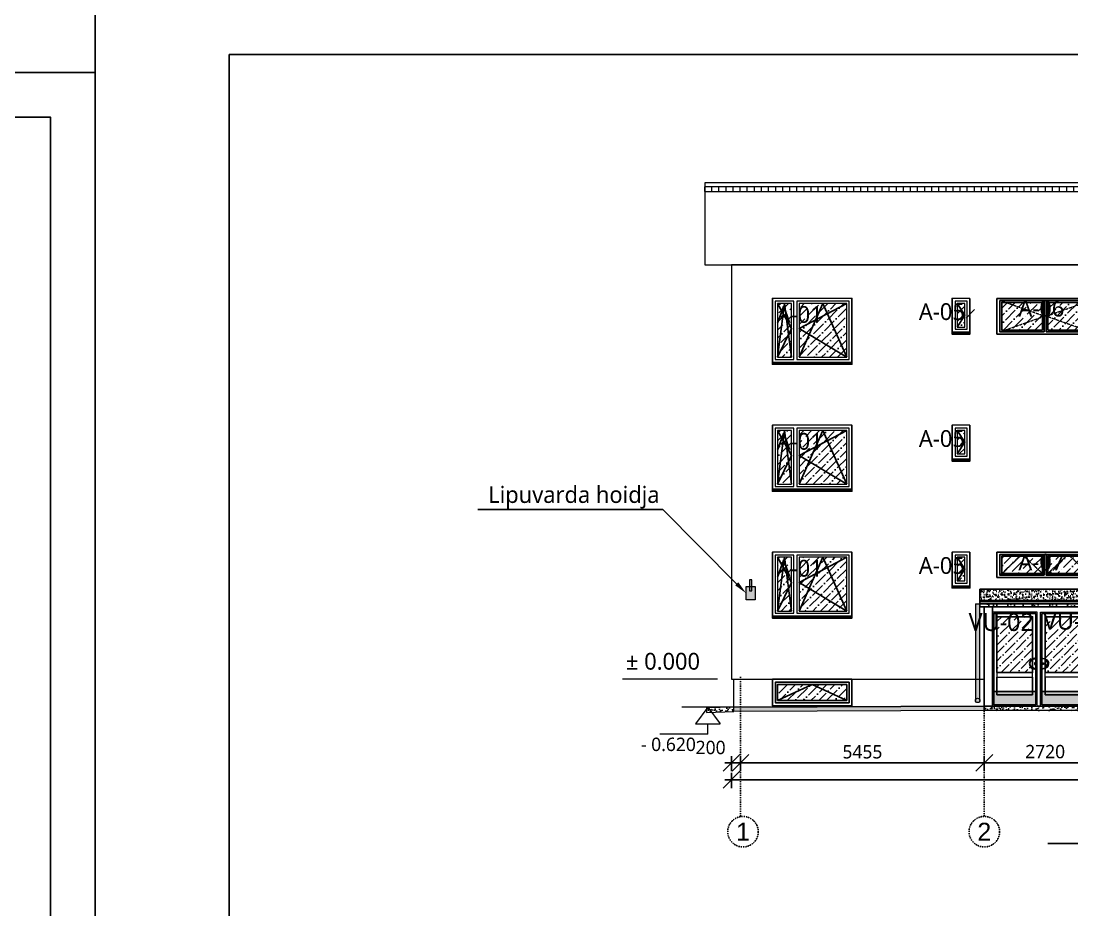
# Model space of a CAD drawing. Header units: millimetres. Extents: x 720925 to 840725318, y 793496 to 1061196.
# Drawn here: x 782267 to 805775, y 906903 to 926796 of the extents above; entities that cross this region are included whole.
import ezdxf
from ezdxf import colors
from ezdxf.entities.mleader import LeaderData, LeaderLine
from ezdxf.math import Vec2, Vec3

# ---------------------------------------------------------------- set-up
doc = ezdxf.new("R2010")
doc.units = ezdxf.units.MM
doc.header["$PDMODE"] = 2
doc.header["$PDSIZE"] = 5
doc.linetypes.add('DASHDOTX2', pattern=[50.8, 25.4, -12.7, 0, -12.7])
doc.linetypes.add('DASHED2', pattern=[0.375, 0.25, -0.125])
for name, color, linetype, lineweight in [('!ESP_Fassaad', 7, 'Continuous', 9), ('!ESP_Konstruktsioon lõikes', 7, 'Continuous', 30), ('!ESP_Mõõt', 252, 'Continuous', 5), ('!ESP_Viited', 7, 'Continuous', 0), ('Aken', 7, 'Continuous', 9), ('AVATÄITED VAADETEL', 7, 'Continuous', 9), ('Lõige', 7, 'Continuous', 9), ('OL.OL. KOSTRUKTSIOONID', 7, 'Continuous', 0), ('TEKST', 7, 'Continuous', 9), ('VIHMAVEE SÜSTEEM', 7, 'Continuous', 9)]:
    doc.layers.add(name, color=color, linetype=linetype, lineweight=lineweight)
doc.layers.add('!ESP_no_print', color=252, linetype='Continuous', plot=False)
for name, color, linetype in [('!ESP_Tava', 7, 'Continuous'), ('!ESP_Tekst', 7, 'Continuous'), ('!ESP_Teljed', 30, 'DASHDOTX2'), ('Sein', 7, 'Continuous')]:
    doc.layers.add(name, color=color, linetype=linetype)
doc.layers.add('!ESP_Värvitoon_Helehall', color=7, linetype='Continuous', true_color=0xc8c8c7)
doc.layers.add('!ESP_Värvitoon_Pacific75', color=7, linetype='Continuous', true_color=0x9daab3)
doc.styles.add('2mm', font='malgunsl.ttf', dxfattribs={"height": 2})
doc.styles.add('Annotative', font='malgunsl.ttf', dxfattribs={"height": 2})
doc.styles.add('Arial', font='arial.ttf')
doc.dimstyles.new('Annotative', dxfattribs={"dimtxt": 2, "dimasz": 2.5, "dimexe": 1.25, "dimexo": 0.625, "dimtad": 1, "dimdec": 0, "dimrnd": 5, "dimtxsty": 'Annotative', "dimblk": 'OBLIQUE', "dimcen": 0, "dimdle": 1, "dimadec": 0, "dimazin": 0, "dimtfac": 1, "dimtdec": 0, "dimtmove": 0, "dimatfit": 3, "dimfxl": 1, "dimfxlon": 1, "dimarcsym": 1})
pattern_1 = [(45, (-62517.02, 229899.16), (66.2913, 243.068), [312.5, -62.5, 0, -62.5])]
pattern_2 = [(45, (-802, -1246.17), (66.2913, 243.068), [312.5, -62.5, 0, -62.5])]
pattern_3 = [(37.5, (-50, -2275.34), (-8, 244.707), [0, -193.04, 0, -215.9, 0, -206.375]), (7.5, (-50, -2275.34), (224.762, 358.413), [0, -104.14, 0, -173.99, 0, -66.675]), (327.5, (-206.2, -2275.34), (395.496, 0.719), [0, -63.5, 0, -228.6, 0, -298.45]), (317.5, (-206.2, -2275.34), (381.778, 111.465), [0, -31.75, 0, -149.86, 0, -171.45])]

# ---------------------------------------------------------------- blocks, each defined once
blk = doc.blocks.new('väikeaken')
at = {"linetype": 'ByBlock'}
blk.add_wipeout([(-54592, 228105), (-56372, 228105), (-56372, 226630), (-54592, 226630)], dxfattribs=at)
blk.add_lwpolyline([(-54592, 226630), (-56372, 226630), (-56372, 228105), (-54592, 228105)], close=True)
blk.add_wipeout([(-54592, 228105), (-56372, 228105), (-56372, 226630), (-54592, 226630)])
blk.add_wipeout([(-56372, 228105), (-54592, 228105), (-54592, 226630), (-56372, 226630)], dxfattribs=at)
blk.add_lwpolyline([(-56372, 226630), (-54592, 226630), (-54592, 228105), (-56372, 228105)], close=True)
blk.add_wipeout([(-54592, 228105), (-56372, 228105), (-56372, 226630), (-54592, 226630)])
h = blk.add_hatch()
h.set_pattern_fill('ANSI36', color=256, scale=1000)
h.set_pattern_definition([(45, (-56312.02, 226834.15), (66.291, 243.068), [312.5, -62.5, 0, -62.5])])
h.paths.add_polyline_path([(-56257, 227990), (-55942, 227990), (-55942, 226789), (-56257, 226788)])
h.paths.add_polyline_path([(-55777, 227990), (-54707, 227990), (-54707, 226788), (-55777, 226788)])
for points in [[(-56257, 226788), (-55942, 227427), (-56257, 227990)], [(-55942, 226788), (-56100, 227990), (-56257, 226788)]]:
    blk.add_lwpolyline(points)
at = {"ltscale": 15}
for points in [[(-54707, 226788), (-55242, 227990), (-55777, 226788)], [(-54707, 226788), (-55777, 227427), (-54707, 227990)]]:
    blk.add_lwpolyline(points, dxfattribs=at)
at = {"layer": 'AVATÄITED VAADETEL'}
for points in [[(-56372, 226644), (-54592, 226644), (-54592, 228105), (-56372, 228105)], [(-56372, 226673), (-54592, 226673), (-54592, 228105), (-56372, 228105)], [(-56307, 226738), (-55892, 226738), (-55892, 228040), (-56307, 228040)], [(-55827, 226738), (-54657, 226738), (-54657, 228040), (-55827, 228040)], [(-56257, 226788), (-55942, 226788), (-55942, 227990), (-56257, 227990)], [(-55777, 226788), (-54707, 226788), (-54707, 227990), (-55777, 227990)], [(-56372, 226644), (-54592, 226644), (-54592, 226673), (-56372, 226673)], [(-56372, 226630), (-54592, 226630), (-54592, 226644), (-56372, 226644)]]:
    blk.add_lwpolyline(points, close=True, dxfattribs=at)
blk = doc.blocks.new('väike1')
blk.add_wipeout([(-1082065, 608631), (-1081666, 608631), (-1081666, 607831), (-1082065, 607831)])
blk.add_lwpolyline([(-1081666, 608631), (-1081666, 607831), (-1082065, 607831), (-1082065, 608631)], close=True)
blk.add_wipeout([(-1081666, 608631), (-1082065, 608631), (-1082065, 607831), (-1081666, 607831)])
h = blk.add_hatch()
h.set_pattern_fill('ANSI36', color=256, scale=1000)
h.paths.add_polyline_path([(-1081950, 608516), (-1081565, 608516), (-1081565, 608189), (-1081950, 608189)])
h.paths.add_polyline_path([(-1081365, 608516), (-1080980, 608516), (-1080980, 608189), (-1081365, 608189)])
h = blk.add_hatch()
h.set_pattern_fill('ANSI36', color=256, scale=1000)
h.set_pattern_definition([(45, (-1082285.28, 607360.3), (66.291, 243.068), [312.5, -62.5, 0, -62.5])])
h.paths.add_polyline_path([(-1081781, 608516), (-1081950, 608516), (-1081950, 607989), (-1081781, 607989)])
blk.add_lwpolyline([(-1081950, 607989), (-1081781, 608253), (-1081950, 608516)])
at = {"layer": 'AVATÄITED VAADETEL'}
for points in [[(-1082065, 607831), (-1081666, 607831), (-1081666, 608631), (-1082065, 608631)], [(-1082065, 607874), (-1081666, 607874), (-1081666, 608631), (-1082065, 608631)], [(-1082000, 607939), (-1081731, 607939), (-1081731, 608566), (-1082000, 608566)], [(-1081950, 607989), (-1081781, 607989), (-1081781, 608516), (-1081950, 608516)], [(-1082065, 607846), (-1081666, 607846), (-1081666, 607874), (-1082065, 607874)], [(-1082065, 607831), (-1081666, 607831), (-1081666, 607846), (-1082065, 607846)]]:
    blk.add_lwpolyline(points, close=True, dxfattribs=at)
blk = doc.blocks.new('korisdoriaken')
blk.add_wipeout([(-61715, 231145), (-59555, 231145), (-59555, 230345), (-61715, 230345)])
h = blk.add_hatch()
h.set_pattern_fill('ANSI36', color=256, scale=1000)
h.set_pattern_definition(pattern_1)
h.paths.add_polyline_path([(-60695, 231055), (-61605, 231055), (-61605, 230435), (-60695, 230435)])
h = blk.add_hatch()
h.set_pattern_fill('ANSI36', color=256, scale=1000)
h.set_pattern_definition(pattern_1)
h.paths.add_polyline_path([(-60575, 231055), (-59665, 231055), (-59665, 230435), (-60575, 230435)])
at = {"lineweight": 0}
blk.add_line((-60655, 231095), (-60615, 231095), dxfattribs=at)
at = {"linetype": 'ByBlock'}
blk.add_lwpolyline([(-61715, 230655), (-61715, 231145)], dxfattribs=at)
for points in [[(-61715, 231145), (-59555, 231145), (-59555, 230345), (-61715, 230345)], [(-60655, 230395), (-60655, 231095), (-61645, 231095), (-61645, 230395)], [(-60615, 230395), (-60615, 231095), (-59625, 231095), (-59625, 230395)], [(-60695, 230435), (-60695, 231055), (-61605, 231055), (-61605, 230435)], [(-60575, 230435), (-60575, 231055), (-59665, 231055), (-59665, 230435)]]:
    blk.add_lwpolyline(points, close=True)
at = {"layer": 'Aken', "linetype": 'DASHED2', "lineweight": 0}
for points in [[(-61645, 230395), (-60655, 230745), (-61645, 231095)], [(-59625, 230395), (-60615, 230745), (-59625, 231095)]]:
    blk.add_lwpolyline(points, dxfattribs=at)
blk = doc.blocks.new('A$C5b830d74')
blk.add_wipeout([(0, 0), (2160, 0), (2160, -565), (0, -565)])
h = blk.add_hatch()
h.set_pattern_fill('ANSI36', color=256, scale=1000)
h.set_pattern_definition(pattern_2)
h.paths.add_polyline_path([(1020, -90), (110, -90), (110, -475), (1020, -475)])
h = blk.add_hatch()
h.set_pattern_fill('ANSI36', color=256, scale=1000)
h.set_pattern_definition(pattern_2)
h.paths.add_polyline_path([(1140, -90), (2050, -90), (2050, -475), (1140, -475)])
at = {"linetype": 'ByBlock'}
blk.add_lwpolyline([(0, -555), (0, 0)], dxfattribs=at)
for points in [[(0, 0), (2160, 0), (2160, -565), (0, -565)], [(1060, -515), (1060, -50), (70, -50), (70, -515)], [(1020, -475), (1020, -90), (110, -90), (110, -475)], [(1100, -515), (1100, -50), (2090, -50), (2090, -515)], [(1140, -475), (1140, -90), (2050, -90), (2050, -475)]]:
    blk.add_lwpolyline(points, close=True)
at = {"layer": 'Aken', "linetype": 'DASHED2', "lineweight": 0}
for points in [[(70, -515), (565, -50), (1060, -515)], [(2090, -515), (1595, -50), (1100, -515)]]:
    blk.add_lwpolyline(points, dxfattribs=at)
blk = doc.blocks.new('A$Cccaf8551')
at = {"layer": '!ESP_Teljed'}
for points in [[(0, -3120), (0, 0)], [(5455, -3120), (5455, 0)]]:
    blk.add_lwpolyline(points, dxfattribs=at)
for centre in [(57, -3462), (5455, -3462)]:
    blk.add_circle(centre, 342, dxfattribs=at)
at = {"layer": '!ESP_Teljed', "char_height": 400, "width": 684.66, "attachment_point": 5, "style": 'Arial'}
for s, insert in [('{\\fArial|b0|i0|c186|p34;1}', (57, -3462)), ('2', (5455, -3462))]:
    blk.add_mtext(s, dxfattribs=dict(at, insert=insert))
blk = doc.blocks.new('A$C1ee4b8b8')
at = {"layer": '!ESP_Tava'}
h = blk.add_hatch(dxfattribs=at)
h.set_pattern_fill('AR-SAND', color=256, scale=5)
h.set_pattern_definition(pattern_3)
h.paths.add_polyline_path([(-2820, 138), (-2820, 118), (100, 118), (100, 138)])
h = blk.add_hatch(dxfattribs=at)
h.set_pattern_fill('AR-SAND', color=256, scale=5)
h.set_pattern_definition(pattern_3)
h.paths.add_polyline_path([(-2820, 0), (-2820, 68), (-2820, 68), (-2820, 0)])
h.paths.add_polyline_path([(0, 0), (100, 0), (100, 68), (-2820, 68), (-2820, 0)])
at = {"layer": '!ESP_Värvitoon_Helehall', "lineweight": 0}
h = blk.add_hatch(color=256, dxfattribs=at)
h.dxf.hatch_style = 1
h.paths.add_polyline_path([(-2820, 68), (-2920, 68), (-2920, -2096, -1), (-2820, -2096)])
h.paths.add_polyline_path([(-2820, -2096, 1), (-2920, -2096, 1)])
h = blk.add_hatch(color=256, dxfattribs=at)
h.dxf.hatch_style = 1
h.paths.add_polyline_path([(100, 118), (-2820, 118), (-2820, 68), (100, 68)])
at = {"layer": '!ESP_Värvitoon_Helehall'}
h = blk.add_hatch(color=256, dxfattribs=at)
h.dxf.hatch_style = 1
h.paths.add_polyline_path([(-2510, -153), (-2510, -1893), (-2440, -1893), (-2440, -223), (-1640, -223), (-1640, -1158, -0.103244), (-1590, -1148, -1), (-1590, -1168, 0.12472), (-1640, -1180), (-1640, -1365, 0.12472), (-1590, -1378, -1), (-1590, -1398, -0.103244), (-1640, -1387), (-1640, -1893), (-1570, -1893), (-1570, -153)], flags=0)
h.paths.add_polyline_path([(-1600, -1253), (-1580, -1253), (-1580, -1293), (-1600, -1293)], flags=0)
h.paths.add_polyline_path([(-2540, -124), (-2540, -2224), (-1540, -2224), (-1540, -124)])
h.paths.add_polyline_path([(-1570, -153), (-1570, -2193), (-2510, -2193), (-2510, -153)], flags=16)
h.paths.add_polyline_path([(-2440, -223), (-1640, -223), (-1640, -1158, -0.103244), (-1590, -1148, -1), (-1590, -1168, 0.12472), (-1640, -1180), (-1640, -1365, 0.12472), (-1590, -1378, -1), (-1590, -1398, -0.103244), (-1640, -1387), (-1640, -1473), (-1640, -1573), (-1640, -1972), (-2440, -1972), (-2440, -1573), (-2440, -1473)], flags=0)
h.paths.add_polyline_path([(-2440, -223), (-1640, -223), (-1640, -1972), (-2440, -1972)], flags=0)
h = blk.add_hatch(color=256, dxfattribs=at)
h.dxf.hatch_style = 1
h.paths.add_polyline_path([(-2440, -1573), (-1640, -1573), (-1640, -1893), (-2440, -1893)], flags=17)
h.paths.add_polyline_path([(-2440, -1473), (-1640, -1473), (-1640, -1573), (-2440, -1573)], flags=17)
edge = h.paths.add_edge_path()
edge.add_line((-2510, -153), (-1570, -153))
edge.add_line((-1570, -153), (-1570, -1893))
edge.add_line((-1570, -1893), (-1640, -1893))
edge.add_line((-1640, -1893), (-1640, -1573))
edge.add_line((-1640, -1573), (-1640, -1387))
edge.add_arc((-1590, -1273), 125, 246.4218, 270)
edge.add_arc((-1590, -1388), 10, 270, 450)
edge.add_arc((-1590, -1273), 105, 241.5631, 270, ccw=False)
edge.add_line((-1640, -1365), (-1640, -1180))
edge.add_arc((-1590, -1273), 105, 90, 118.4369, ccw=False)
edge.add_arc((-1590, -1158), 10, 270, 450)
edge.add_arc((-1590, -1273), 125, 90, 113.5782)
edge.add_line((-1640, -1158), (-1640, -223))
edge.add_line((-1640, -223), (-2440, -223))
edge.add_line((-2440, -223), (-2440, -1893))
edge.add_line((-2440, -1893), (-2510, -1893))
edge.add_line((-2510, -1893), (-2510, -153))
h.paths.add_polyline_path([(-1600, -1293), (-1580, -1293), (-1580, -1253), (-1600, -1253)], flags=16)
h = blk.add_hatch(color=256, dxfattribs=at)
h.dxf.hatch_style = 1
h.paths.add_polyline_path([(-1430, -153), (-1430, -1893), (-1360, -1893), (-1360, -1387, -0.103244), (-1410, -1398, -1), (-1410, -1378, 0.12472), (-1360, -1365), (-1360, -1180, 0.12472), (-1410, -1168, -1), (-1410, -1148, -0.103244), (-1360, -1158), (-1360, -223), (-280, -223), (-280, -1893), (-210, -1893), (-210, -153)], flags=0)
h.paths.add_polyline_path([(-1400, -1253), (-1400, -1293), (-1420, -1293), (-1420, -1253)], flags=0)
h.paths.add_polyline_path([(-1460, -123), (-1460, -2223), (-180, -2223), (-180, -123)])
h.paths.add_polyline_path([(-210, -153), (-210, -2193), (-1430, -2193), (-1430, -153)], flags=16)
h.paths.add_polyline_path([(-280, -223), (-280, -1473), (-280, -1573), (-280, -1972), (-1360, -1972), (-1360, -1573), (-1360, -1473), (-1360, -1387, -0.103244), (-1410, -1398, -1), (-1410, -1378, 0.12472), (-1360, -1365), (-1360, -1180, 0.12472), (-1410, -1168, -1), (-1410, -1148, -0.103244), (-1360, -1158), (-1360, -223)], flags=0)
h.paths.add_polyline_path([(-280, -223), (-280, -1972), (-1360, -1972), (-1360, -223)], flags=0)
h = blk.add_hatch(color=256, dxfattribs=at)
h.dxf.hatch_style = 1
h.paths.add_polyline_path([(-280, -1573), (-1360, -1573), (-1360, -1893), (-280, -1893)], flags=17)
h.paths.add_polyline_path([(-280, -1473), (-1360, -1473), (-1360, -1573), (-280, -1573)], flags=17)
edge = h.paths.add_edge_path()
edge.add_line((-210, -153), (-1430, -153))
edge.add_line((-1430, -153), (-1430, -1893))
edge.add_line((-1430, -1893), (-1360, -1893))
edge.add_line((-1360, -1893), (-1360, -1573))
edge.add_line((-1360, -1573), (-1360, -1387))
edge.add_arc((-1410, -1273), 125, 270, 293.5782, ccw=False)
edge.add_arc((-1410, -1388), 10, 90, 270, ccw=False)
edge.add_arc((-1410, -1273), 105, 270, 298.4369)
edge.add_line((-1360, -1365), (-1360, -1180))
edge.add_arc((-1410, -1273), 105, 61.5631, 90)
edge.add_arc((-1410, -1158), 10, 90, 270, ccw=False)
edge.add_arc((-1410, -1273), 125, 66.4218, 90, ccw=False)
edge.add_line((-1360, -1158), (-1360, -223))
edge.add_line((-1360, -223), (-280, -223))
edge.add_line((-280, -223), (-280, -1893))
edge.add_line((-280, -1893), (-210, -1893))
edge.add_line((-210, -1893), (-210, -153))
h.paths.add_polyline_path([(-1400, -1293), (-1420, -1293), (-1420, -1253), (-1400, -1253)], flags=16)
at = {"layer": '!ESP_Värvitoon_Pacific75', "true_color": 0x000000}
h = blk.add_hatch(dxfattribs=at)
h.set_pattern_fill('AR-SAND', color=18, scale=2)
h.set_pattern_definition([(37.5, (-50, -2275.335), (-3.2, 97.8826), [0, -77.216, 0, -86.36, 0, -82.55]), (7.5, (-50, -2275.34), (89.9047, 143.365), [0, -41.656, 0, -69.596, 0, -26.67]), (327.5, (-112.48, -2275.335), (158.1985, 0.2874), [0, -25.4, 0, -91.44, 0, -119.38]), (317.5, (-112.48, -2275.34), (152.7113, 44.586), [0, -12.7, 0, -59.944, 0, -68.58])])
h.paths.add_polyline_path([(-2820, 138), (100, 138), (100, 391), (-2820, 391)])
at = {"layer": 'Lõige', "ltscale": 0.5}
h = blk.add_hatch(dxfattribs=at)
h.set_pattern_fill('AR-CONC', color=256)
h.set_pattern_definition([(50, (-50, -2275.34), (182.185, -15.939), [19.05, -209.55]), (355, (-50, -2275.34), (-35.243, 191.057), [15.24, -167.64]), (100.4514, (-34.82, -2276.66), (146.941, 175.118), [16.19, -178.09]), (46.184, (-50, -2224.54), (271.079, -42.042), [28.575, -314.325]), (96.636, (-27.4, -2228.04), (237.404, 247.426), [24.285, -267.136]), (351.184, (-50, -2224.54), (237.404, 247.426), [22.86, -251.46]), (21, (-24.6, -2237.24), (151.614, -102.265), [19.05, -209.55]), (326, (-24.6, -2237.24), (61.802, 184.188), [15.24, -167.64]), (71.4514, (-11.97, -2245.76), (213.416, 81.923), [16.19, -178.09]), (37.5, (-50, -2275.335), (3.0886, 84.555), [0, -165.608, 0, -170.18, 0, -168.275]), (7.5, (-50, -2275.335), (66.8197, 100.1806), [0, -97.028, 0, -161.798, 0, -64.135]), (327.5, (-106.64, -2275.335), (135.5906, -5.7287), [0, -63.5, 0, -198.12, 0, -262.89]), (317.5, (-132.04, -2275.34), (148.129, 25.4265), [0, -82.55, 0, -131.572, 0, -186.69])])
h.paths.add_polyline_path([(0, -2324), (0, -2224), (-360, -2224), (-360, -2224), (-1460, -2224), (-2720, -2224), (-2720, -2324)])
at = {"layer": '!ESP_Fassaad'}
blk.add_line((-2540, -124), (-2540, -2224), dxfattribs=at)
for points in [[(100, 0), (100, 391), (-2820, 391), (-2820, 0), (-2526, 0)], [(-2670, 391), (-50, 391)], [(-2820, 0), (-2526, 0)], [(-2426, 0), (100, 0)], [(-2426, 0), (-50, 0)]]:
    blk.add_lwpolyline(points, dxfattribs=at)
for points in [[(-1460, -122), (-180, -122), (-180, -2224), (-1460, -2224)], [(-2720, -2324), (-2720, -2224), (0, -2224), (0, -2324)]]:
    blk.add_lwpolyline(points, close=True, dxfattribs=at)
for p, q in [((-2820, 138), (100, 138)), ((-2540, 0), (-2540, -2224))]:
    blk.add_line(p, q)
for points in [[(-2820, 118), (100, 118)], [(-2820, 68), (100, 68)], [(-2720, 0), (0, 0), (0, -2224), (-2720, -2224), (-2720, 0)]]:
    blk.add_lwpolyline(points)
blk.add_lwpolyline([(-2820, 68), (100, 68), (100, 118), (-2820, 118)], close=True)
at = {"layer": 'VIHMAVEE SÜSTEEM'}
for p, q in [((-2920, 68), (-2820, 68)), ((-2920, 68), (-2920, -2096)), ((-2820, -2096), (-2820, 68))]:
    blk.add_line(p, q, dxfattribs=at)
blk.add_circle((-2870, -2096), 50, dxfattribs=at)
blk.add_wipeout([(-1460, -123), (-180, -123), (-180, -2223), (-1460, -2223)])
at = {"layer": '!ESP_Fassaad'}
h = blk.add_hatch(dxfattribs=at)
h.set_pattern_fill('ANSI36', color=256, scale=1000)
h.set_pattern_definition([(45, (493674.97, -514067.63), (66.29126, 243.067956), [312.5, -62.5, 0, -62.5])])
h.paths.add_polyline_path([(-280, -1473), (-1360, -1473), (-1360, -223), (-280, -223)])
at = {"true_color": 0xc7c8ca}
h = blk.add_hatch(color=9, dxfattribs=at)
h.dxf.hatch_style = 1
edge = h.paths.add_edge_path()
edge.add_arc((-1410, -1388), 10, 90, 270, ccw=False)
edge.add_arc((-1410, -1273), 105, 270, 450)
edge.add_arc((-1410, -1158), 10, 90, 270, ccw=False)
edge.add_arc((-1410, -1273), 125, -90, 90, ccw=False)
h = blk.add_hatch(color=9, dxfattribs=at)
h.dxf.hatch_style = 1
h.paths.add_polyline_path([(-1420, -1253), (-1400, -1253), (-1400, -1293), (-1420, -1293)])
h = blk.add_hatch(color=9, dxfattribs=at)
h.dxf.hatch_style = 1
h.paths.add_polyline_path([(-1430, -2193), (-210, -2193), (-210, -1893), (-1430, -1893)])
at = {"layer": '!ESP_Fassaad'}
for p, q in [((-1540, -124), (-2540, -124)), ((-1540, -2224), (-1540, -124)), ((-2540, -2224), (-1540, -2224))]:
    blk.add_line(p, q, dxfattribs=at)
for points in [[(-180, -2223), (-1460, -2223), (-1460, -123), (-180, -123)], [(-280, -1972), (-1360, -1972), (-1360, -223), (-280, -223)], [(-1420, -1253), (-1400, -1253), (-1400, -1293), (-1420, -1293)], [(-1360, -1473), (-280, -1473), (-280, -1573), (-1360, -1573)], [(-1360, -1972), (-280, -1972), (-280, -1573), (-1360, -1573)]]:
    blk.add_lwpolyline(points, close=True, dxfattribs=at)
blk.add_lwpolyline([(-1410, -1398, -1), (-1410, -1378, 1), (-1410, -1168, -1), (-1410, -1148, -1)], format="xyb", close=True, dxfattribs=at)
blk.add_line((-180, 0), (-180, -2224))
for points in [[(-210, -2193), (-1430, -2193), (-1430, -153), (-210, -153)], [(-280, -1473), (-1360, -1473), (-1360, -223), (-280, -223)], [(-1430, -2193), (-210, -2193), (-210, -1893), (-1430, -1893)]]:
    blk.add_lwpolyline(points, close=True)
at = {"layer": 'TEKST', "insert": (-1408, -113), "char_height": 400, "width": 1355.21, "attachment_point": 1, "style": '2mm'}
blk.add_mtext('{\\fMalgun Gothic Semilight|b0|i0|c0|p34;VU-01}', dxfattribs=at)
blk.add_wipeout([(-1540, -124), (-2540, -124), (-2540, -2224), (-1540, -2224)])
at = {"layer": '!ESP_Fassaad'}
h = blk.add_hatch(dxfattribs=at)
h.set_pattern_fill('ANSI36', color=256, scale=1000)
h.set_pattern_definition([(45, (-1639147.87, -772927.34), (66.291261, 243.067956), [312.5, -62.5, 0, -62.5])])
h.paths.add_polyline_path([(-2440, -1473), (-1640, -1473), (-1640, -223), (-2440, -223)])
at = {"true_color": 0xc7c8ca}
h = blk.add_hatch(color=9, dxfattribs=at)
h.dxf.hatch_style = 1
edge = h.paths.add_edge_path()
edge.add_arc((-1590, -1388), 10, 270, 450)
edge.add_arc((-1590, -1273), 105, 90, 270, ccw=False)
edge.add_arc((-1590, -1158), 10, 270, 450)
edge.add_arc((-1590, -1273), 125, 90, 270)
h = blk.add_hatch(color=9, dxfattribs=at)
h.dxf.hatch_style = 1
h.paths.add_polyline_path([(-1580, -1253), (-1600, -1253), (-1600, -1293), (-1580, -1293)])
h = blk.add_hatch(color=9, dxfattribs=at)
h.dxf.hatch_style = 1
h.paths.add_polyline_path([(-1570, -2193), (-2510, -2193), (-2510, -1893), (-1570, -1893)])
at = {"layer": '!ESP_Fassaad'}
for points in [[(-2540, -2224), (-1540, -2224), (-1540, -124), (-2540, -124)], [(-2440, -1972), (-1640, -1972), (-1640, -223), (-2440, -223)], [(-1580, -1253), (-1600, -1253), (-1600, -1293), (-1580, -1293)], [(-1640, -1473), (-2440, -1473), (-2440, -1573), (-1640, -1573)], [(-1640, -1972), (-2440, -1972), (-2440, -1573), (-1640, -1573)]]:
    blk.add_lwpolyline(points, close=True, dxfattribs=at)
blk.add_lwpolyline([(-1590, -1398, 1), (-1590, -1378, -1), (-1590, -1168, 1), (-1590, -1148, 1)], format="xyb", close=True, dxfattribs=at)
for points in [[(-2510, -2193), (-1570, -2193), (-1570, -153), (-2510, -153)], [(-2440, -1473), (-1640, -1473), (-1640, -223), (-2440, -223)], [(-1570, -2193), (-2510, -2193), (-2510, -1893), (-1570, -1893)]]:
    blk.add_lwpolyline(points, close=True)
at = {"layer": 'TEKST', "insert": (-1614, -142), "char_height": 400, "width": 1355.21, "attachment_point": 3, "style": '2mm'}
blk.add_mtext('VU-02', dxfattribs=at)
blk = doc.blocks.new('A$Cbcc0dcf3')
at = {"linetype": 'ByBlock'}
blk.add_wipeout([(0, 0), (1780, 0), (1780, -590), (0, -590)], dxfattribs=at)
blk.add_lwpolyline([(0, 0), (0, -590), (1780, -590), (1780, 0)], close=True)
blk.add_wipeout([(1780, 0), (0, 0), (0, -590), (1780, -590)])
h = blk.add_hatch()
h.set_pattern_fill('ANSI36', color=256, scale=1000)
h.set_pattern_definition([(45, (564, -1272.17), (66.291, 243.068), [312.5, -62.5, 0, -62.5])])
h.paths.add_polyline_path([(1664, -116), (116, -116), (116, -474), (1664, -474)])
for points in [[(1780, 0), (0, 0), (0, -590), (1780, -590)], [(1714, -66), (66, -66), (66, -524), (1714, -524)], [(1664, -116), (116, -116), (116, -474), (1664, -474)]]:
    blk.add_lwpolyline(points, close=True)
blk.add_lwpolyline([(1664, -474), (890, -116), (116, -474)])
blk = doc.blocks.new('*U526')
at = {"color": 150, "linetype": 'Continuous'}
blk.add_line((0, 0), (7.75, 0), dxfattribs=at)
at = {"color": 251, "linetype": 'Continuous'}
for p, q in [((3.88, 0), (2.05, -2.51)), ((3.88, 0), (5.7, -2.51)), ((5.7, -2.51), (2.05, -2.51)), ((3.88, -4.07), (3.88, -2.51)), ((3.88, -4.07), (11.02, -4.07))]:
    blk.add_line(p, q, dxfattribs=at)
at = {"color": 7, "style": 'Annotative'}
blk.add_attdef('-KÕRGUSMÄRK', (-2.84, -6.57), '', height=2, dxfattribs=at)
blk = doc.blocks.new('_Oblique')
at = {"color": 0, "linetype": 'ByBlock', "lineweight": -2}
blk.add_line((-0.5, -0.5), (0.5, 0.5), dxfattribs=at)
blk = doc.blocks.new('*D529')
at = {"layer": '!ESP_Mõõt', "color": 0, "lineweight": -2, "transparency": 16777216}
for p, q in [((798359, 910346), (798359, 910008)), ((803814, 910346), (803814, 910008)), ((798209, 910196), (803964, 910196))]:
    blk.add_line(p, q, dxfattribs=at)
at = {"layer": 'Defpoints', "color": 0, "lineweight": 0, "transparency": 16777216}
for p in [(798359, 911066), (803814, 910884), (803814, 910196)]:
    blk.add_point(p, dxfattribs=at)
at = {"layer": '!ESP_Mõõt', "color": 0, "lineweight": -2, "transparency": 16777216, "xscale": 375, "yscale": 375, "zscale": 375, "rotation": 180}
blk.add_blockref('_Oblique', (798359, 910196), dxfattribs=at)
at = {"layer": '!ESP_Mõõt', "color": 0, "lineweight": -2, "transparency": 16777216, "xscale": 375, "yscale": 375, "zscale": 375}
blk.add_blockref('_Oblique', (803814, 910196), dxfattribs=at)
at = {"layer": '!ESP_Mõõt', "color": 0, "lineweight": 0, "transparency": 16777216, "insert": (801087, 910442), "char_height": 300, "attachment_point": 5, "style": 'Annotative'}
blk.add_mtext('5455', dxfattribs=at)
blk = doc.blocks.new('*D530')
at = {"layer": '!ESP_Mõõt', "color": 0, "lineweight": -2, "transparency": 16777216}
for p, q in [((803814, 910346), (803814, 910008)), ((806534, 910346), (806534, 910008)), ((803664, 910196), (806684, 910196))]:
    blk.add_line(p, q, dxfattribs=at)
at = {"layer": 'Defpoints', "color": 0, "lineweight": 0, "transparency": 16777216}
for p in [(803814, 910884), (806534, 910830), (806534, 910196)]:
    blk.add_point(p, dxfattribs=at)
at = {"layer": '!ESP_Mõõt', "color": 0, "lineweight": -2, "transparency": 16777216, "xscale": 375, "yscale": 375, "zscale": 375, "rotation": 180}
blk.add_blockref('_Oblique', (803814, 910196), dxfattribs=at)
at = {"layer": '!ESP_Mõõt', "color": 0, "lineweight": -2, "transparency": 16777216, "xscale": 375, "yscale": 375, "zscale": 375}
blk.add_blockref('_Oblique', (806534, 910196), dxfattribs=at)
at = {"layer": '!ESP_Mõõt', "color": 0, "lineweight": 0, "transparency": 16777216, "insert": (805174, 910445), "char_height": 300, "attachment_point": 5, "style": 'Annotative'}
blk.add_mtext('2720', dxfattribs=at)
blk = doc.blocks.new('*D536')
at = {"layer": '!ESP_Mõõt', "color": 0, "lineweight": -2, "transparency": 16777216}
for p, q in [((838709, 909819), (798009, 909819)), ((798159, 909969), (798159, 909631)), ((838559, 909969), (838559, 909631))]:
    blk.add_line(p, q, dxfattribs=at)
at = {"layer": 'Defpoints', "color": 0, "lineweight": 0, "transparency": 16777216}
for p in [(798159, 911741), (838559, 911741), (798159, 909819)]:
    blk.add_point(p, dxfattribs=at)
at = {"layer": '!ESP_Mõõt', "color": 0, "lineweight": -2, "transparency": 16777216, "xscale": 375, "yscale": 375, "zscale": 375, "rotation": 180}
blk.add_blockref('_Oblique', (798159, 909819), dxfattribs=at)
at = {"layer": '!ESP_Mõõt', "color": 0, "lineweight": -2, "transparency": 16777216, "xscale": 375, "yscale": 375, "zscale": 375}
blk.add_blockref('_Oblique', (838559, 909819), dxfattribs=at)
at = {"layer": '!ESP_Mõõt', "color": 0, "lineweight": 0, "transparency": 16777216, "insert": (818359, 910068), "char_height": 300, "attachment_point": 5, "style": 'Annotative'}
blk.add_mtext('40400', dxfattribs=at)
blk = doc.blocks.new('*D537')
at = {"layer": '!ESP_Mõõt', "color": 0, "lineweight": -2, "transparency": 16777216}
for p, q in [((798159, 910346), (798159, 910008)), ((798359, 910346), (798359, 910008)), ((798509, 910196), (798009, 910196))]:
    blk.add_line(p, q, dxfattribs=at)
at = {"layer": 'Defpoints', "color": 0, "lineweight": 0, "transparency": 16777216}
for p in [(798159, 911741), (798359, 911066), (798159, 910196)]:
    blk.add_point(p, dxfattribs=at)
at = {"layer": '!ESP_Mõõt', "color": 0, "lineweight": -2, "transparency": 16777216, "xscale": 375, "yscale": 375, "zscale": 375, "rotation": 180}
blk.add_blockref('_Oblique', (798159, 910196), dxfattribs=at)
at = {"layer": '!ESP_Mõõt', "color": 0, "lineweight": -2, "transparency": 16777216, "xscale": 375, "yscale": 375, "zscale": 375}
blk.add_blockref('_Oblique', (798359, 910196), dxfattribs=at)
at = {"layer": '!ESP_Mõõt', "color": 0, "lineweight": 0, "transparency": 16777216, "insert": (797692, 910538), "char_height": 300, "attachment_point": 5, "style": 'Annotative'}
blk.add_mtext('200', dxfattribs=at)
blk = doc.blocks.new('_Dot')
at = {"color": 0, "linetype": 'ByBlock', "lineweight": -2}
blk.add_line((-0.5, 0), (-1, 0), dxfattribs=at)
at = {"color": 0, "linetype": 'ByBlock', "lineweight": -2, "const_width": 0.5}
blk.add_lwpolyline([(-0.25, 0, 1), (0.25, 0, 1)], format="xyb", close=True, dxfattribs=at)

msp = doc.modelspace()

# ---------------------------------------------------------------- hatches: boundary and pattern name
at = {"layer": '!ESP_Värvitoon_Helehall'}
h = msp.add_hatch(color=256, dxfattribs=at)
h.dxf.hatch_style = 1
h.paths.add_polyline_path([(798560.7, 914141.6), (798610.7, 914141.6), (798610.7, 914291.6), (798560.7, 914291.6)])
h.paths.add_polyline_path([(798610.7, 914141.6), (798560.7, 914141.6), (798560.7, 914041.6), (798610.7, 914041.6)], flags=17)
h.paths.add_polyline_path([(798560.7, 914041.6), (798560.7, 914141.6), (798485.7, 914141.6), (798485.7, 913841.6), (798685.7, 913841.6), (798685.7, 914141.6), (798610.7, 914141.6), (798610.7, 914041.6)])
at = {"lineweight": 0, "true_color": 0x636466}
h = msp.add_hatch(dxfattribs=at)
h.set_pattern_fill('AR-CONC', color=251)
h.set_pattern_definition([(50, (302.7, -44295), (182.184669, -15.939086), [19.05, -209.55]), (355, (302.7, -44295), (-35.243421, 191.056845), [15.24, -167.640584]), (100.451445, (317.88, -44296.33), (146.941247, 175.117752), [16.19001, -178.090245]), (46.1842, (302.7, -44244.2), (271.07904, -42.042328), [28.575, -314.325]), (96.635558, (325.28, -44247.7), (237.404134, 247.426125), [24.285023, -267.13561]), (351.18415, (302.7, -44244.2), (237.404134, 247.426125), [22.85997, -251.45973]), (21, (328.1, -44256.9), (151.614391, -102.265198), [19.05, -209.55]), (326, (328.1, -44256.9), (61.802028, 184.187966), [15.24, -167.64]), (71.451445, (340.73, -44265.42), (213.41642, 81.92277), [16.19001, -178.089938]), (37.5, (302.695, -44295), (3.0886033, 84.555039), [0, -165.608, 0, -170.18, 0, -168.275]), (7.5, (302.695, -44295), (66.8196625, 100.180575), [0, -97.028, 0, -161.798, 0, -64.135]), (327.5, (246.05, -44295), (135.590595, -5.728744), [0, -63.5, 0, -198.12, 0, -262.89]), (317.5, (220.65, -44295), (148.129181, 25.426491), [0, -82.55, 0, -131.572, 0, -186.69])])
h.paths.add_polyline_path([(797601.5, 911425.1), (797601.5, 911325.1), (798209, 911345.1), (798209, 911445.1)])
h = msp.add_hatch(dxfattribs=at)
h.set_pattern_fill('AR-CONC', color=251)
h.set_pattern_definition([(50, (0, -44295), (182.184669, -15.939086), [19.05, -209.55]), (355, (0, -44295), (-35.243421, 191.056845), [15.24, -167.640584]), (100.451445, (15.18, -44296.33), (146.941247, 175.117752), [16.19001, -178.090245]), (46.1842, (0, -44244.2), (271.07904, -42.042328), [28.575, -314.325]), (96.635558, (22.6, -44247.7), (237.404134, 247.426125), [24.285023, -267.13561]), (351.18415, (0, -44244.2), (237.404134, 247.426125), [22.85997, -251.45973]), (21, (25.4, -44256.9), (151.614391, -102.265198), [19.05, -209.55]), (326, (25.4, -44256.9), (61.802028, 184.187966), [15.24, -167.64]), (71.451445, (38.03, -44265.42), (213.41642, 81.92277), [16.19001, -178.089938]), (37.5, (0, -44295), (3.0886033, 84.555039), [0, -165.608, 0, -170.18, 0, -168.275]), (7.5, (0, -44295), (66.8196625, 100.180575), [0, -97.028, 0, -161.798, 0, -64.135]), (327.5, (-56.64, -44295), (135.590595, -5.728744), [0, -63.5, 0, -198.12, 0, -262.89]), (317.5, (-82.04, -44295), (148.129181, 25.426491), [0, -82.55, 0, -131.572, 0, -186.69])])
h.paths.add_polyline_path([(803814, 911465.1), (798359, 911445.7), (798359, 911345.7), (803814, 911365.1)])
h.paths.add_polyline_path([(798359, 911445.7), (798209, 911445.1), (798209, 911345.1), (798359, 911345.7)])
at = {"layer": 'OL.OL. KOSTRUKTSIOONID'}
h = msp.add_hatch(dxfattribs=at)
h.set_pattern_fill('LINE', color=256, scale=50, angle=90)
h.paths.add_polyline_path([(797559, 922978.4), (839159, 922977.3), (839159, 923082.7), (797559, 923083.8)])

# ---------------------------------------------------------------- linework, layer by layer
at = {"layer": '!ESP_Fassaad'}
for points in [[(797559, 921342.1), (839159, 921342.1), (839159, 923174.2), (797559, 923174.2)], [(798560.7, 914041.6), (798610.7, 914041.6), (798610.7, 914291.6), (798560.7, 914291.6)], [(798485.7, 914141.6), (798685.7, 914141.6), (798685.7, 913841.6), (798485.7, 913841.6)], [(803803.5, 912065.1), (803814, 912065.1), (803814, 911465.1), (798209.2, 911445.1), (798209, 912065.1), (803290.5, 912065.1)]]:
    msp.add_lwpolyline(points, close=True, dxfattribs=at)
for points in [[(838559, 921342.1), (798159, 921342.1)], [(797842.5, 912065.1), (795720.9, 912065.1)], [(798209, 911445.1), (797601.5, 911425.1), (797601.5, 911325.1), (798209, 911345.1), (798209, 911445.1)], [(803814, 911465.1), (803814, 911365.1), (798209, 911345.1), (798209, 911445.1), (803814, 911465.1)]]:
    msp.add_lwpolyline(points, dxfattribs=at)
at = {"layer": '!ESP_Konstruktsioon lõikes', "lineweight": 20}
msp.add_lwpolyline([(797559, 922978.4), (839159, 922977.3), (839159, 923082.7), (797559, 923083.8)], close=True, dxfattribs=at)
at = {"layer": '!ESP_no_print'}
for points in [[(783925, 927546), (846925, 927546), (846925, 882996), (783925, 882996)], [(786925, 926046), (845425, 926046), (845425, 884496), (786925, 884496)], [(741925, 925645.1), (783925, 925645.1), (783925, 895945.1), (741925, 895945.1)], [(743925, 924645.1), (782925, 924645.1), (782925, 896945.1), (743925, 896945.1)]]:
    msp.add_lwpolyline(points, close=True, dxfattribs=at)

# ---------------------------------------------------------------- block references
at = {"layer": '!ESP_Mõõt', "linetype": 'Continuous'}
ref = msp.add_blockref('*U526', (798209.2, 911445.1), dxfattribs=dict(at, xscale=-150, yscale=150, zscale=150))
ref.add_attrib('-KÕRGUSMÄRK', '- 0.620', (796135.2, 910459.8), dxfattribs={"layer": '0', "color": 7, "height": 300, "style": 'Annotative'})
at = {"lineweight": 0}
msp.add_blockref('A$Cccaf8551', (798359, 912117), dxfattribs=at)

# ---------------------------------------------------------------- texts
at = {"layer": '!ESP_Tekst', "linetype": 'Continuous', "insert": (796626.8, 912656.1), "char_height": 375, "width": 5934.326, "attachment_point": 2, "style": 'Annotative'}
msp.add_mtext('%%P 0.000', dxfattribs=at)

# ---------------------------------------------------------------- dimensions: what is measured, and where the dimension line sits
at = {"layer": '!ESP_Mõõt', "lineweight": 0}
dim = msp.add_linear_dim(base=(798159, 910195.8), p1=(798359, 911065.5), p2=(798159, 911741.1), dimstyle='Annotative', dxfattribs=at)
dim.commit()
dim.dimension.update_dxf_attribs({"geometry": '*D537', "text_midpoint": (797692.1, 910289.5), "dimtype": 160})
for base, p1, p2, picture, middle in [((803814, 910195.8), (798359, 911065.5), (803814, 910884.3), '*D529', (801086.5, 910442.1)), ((806534, 910195.8), (803814, 910884.3), (806534, 910830), '*D530', (805174, 910444.7))]:
    dim = msp.add_linear_dim(base=base, p1=p1, p2=p2, dimstyle='Annotative', dxfattribs=at)
    dim.commit()
    dim.dimension.update_dxf_attribs({"geometry": picture, "text_midpoint": middle})

# ---------------------------------------------------------------- leaders
at = {"layer": '!ESP_Tekst'}
ml = msp.add_multileader_mtext('Standard', dxfattribs=at)
ml.set_content('TINGMÄRGID:', color=256, style='Annotative')
ml.set_leader_properties(color=256)
ml.set_arrow_properties(name='DOT')
ml.build(insert=Vec2(0, 0))
ml.multileader.update_dxf_attribs({"leader_type": 0, "has_dogleg": 0, "text_left_attachment_type": 5, "text_right_attachment_type": 5, "dogleg_length": 0.036, "arrow_head_size": 0, "scale": 100})
ctx = ml.context
ctx.base_point, ctx.scale, ctx.char_height, ctx.arrow_head_size, ctx.landing_gap_size, ctx.plane_origin = Vec3(723104.5, 907053.2), 100, 250, 0, 0.9, Vec3(724755.6, 906972.2)
ctx.left_attachment, ctx.right_attachment = 5, 5
notes = []
notes.append((ctx, [(1, (1, 1, 0), (725233.3, 907053.2), (-1, 0), 3.6, [(0, [(724930, 907053.2)], 0, [])])]))
ctx.mtext.insert, ctx.mtext.width, ctx.mtext.flow_direction = Vec3(723105.4, 907404.2), 8400003.837, 5
at = {"layer": '!ESP_Viited', "ltscale": 15}
ml = msp.add_multileader_mtext('Standard', dxfattribs=at)
ml.set_content('{\\fMalgun Gothic Semilight|b0|i0|c0|p34;Lipuvarda hoidja}', color=256, style='Annotative')
ml.set_leader_properties()
ml.build(insert=Vec2(0, 0))
ml.multileader.update_dxf_attribs({"text_left_attachment_type": 5, "text_right_attachment_type": 5, "dogleg_length": 0.5, "arrow_head_size": 300, "scale": 150})
ctx = ml.context
ctx.base_point, ctx.scale, ctx.char_height, ctx.arrow_head_size, ctx.landing_gap_size, ctx.plane_origin = Vec3(792851.4, 915863.9), 150, 375, 300, 0, Vec3(804000.2, 911494.5)
ctx.left_attachment, ctx.right_attachment, ctx.text_align_type = 5, 5, 2
notes.append((ctx, [(1, (1, 1, 0), (796625.1, 915863.9), (-1, 0), 75, [(0, [(798485.7, 913991.6)], 0, [])])]))
ctx.mtext.insert, ctx.mtext.alignment, ctx.mtext.flow_direction = Vec3(796550.1, 916386.5), 3, 5
for ctx, leaders in notes:
    for number, flags, end, landing, length, lines in leaders:
        leader = LeaderData()
        leader.index, (leader.has_last_leader_line, leader.has_dogleg_vector, leader.attachment_direction) = number, flags
        leader.last_leader_point, leader.dogleg_vector, leader.dogleg_length = Vec3(end), Vec3(landing), length
        for number, points, colour, breaks in lines:
            line = LeaderLine()
            line.index, line.vertices, line.color, line.breaks = number, Vec3.list(points), colors.encode_raw_color(colour), breaks
            leader.lines.append(line)
        ctx.leaders.append(leader)

# ---------------------------------------------------------------- next in the draw order: block references
msp.add_blockref('väikeaken', (855446.1, 686804.8))

# ---------------------------------------------------------------- next in the draw order: linework, layer by layer
at = {"layer": '!ESP_Fassaad'}
msp.add_lwpolyline([(832839.1, 912065.1), (838559, 912065.1), (838559, 921342.1), (798159, 921342.1), (798159, 912065.1), (803803.5, 912065.1)], dxfattribs=at)

# ---------------------------------------------------------------- next in the draw order: texts
at = {"layer": '!ESP_Tekst', "insert": (799169.9, 914737.2), "char_height": 375, "width": 1016.405, "attachment_point": 1, "style": 'Annotative'}
msp.add_mtext('A-01', dxfattribs=at)

# ---------------------------------------------------------------- next in the draw order: block references
for name, p in [('väikeaken', (855446.1, 692484.8)), ('väikeaken', (855446.1, 689644.8)), ('väike1', (1885159.2, 309118.7)), ('väike1', (1885159.2, 306278.7))]:
    msp.add_blockref(name, p)
at = {"lineweight": 0}
msp.add_blockref('A$Cbcc0dcf3', (799074, 912065.1), dxfattribs=at)
at = {"layer": 'Sein'}
msp.add_blockref('korisdoriaken', (865809.1, 689444.8), dxfattribs=at)

# ---------------------------------------------------------------- next in the draw order: linework, layer by layer
at = {"layer": '!ESP_Fassaad'}
msp.add_lwpolyline([(804094, 914420.1), (804094, 914910.1)], dxfattribs=at)

# ---------------------------------------------------------------- next in the draw order: block references
msp.add_blockref('väike1', (1885159.2, 311958.7))
at = {"lineweight": 0}
msp.add_blockref('A$C1ee4b8b8', (806534.2, 913688.6), dxfattribs=at)

# ---------------------------------------------------------------- next in the draw order: texts
at = {"layer": '!ESP_Tekst', "char_height": 375, "width": 1016.405, "attachment_point": 1, "style": 'Annotative'}
for s, insert in [('A-01', (799169.9, 920417.2)), ('{\\fMalgun Gothic Semilight|b0|i0|c0|p34;A-06}', (804575.4, 920556.6)), ('A-01', (799169.9, 917577.2)), ('A-05', (802349.6, 917640.3)), ('A-05', (802349.6, 914800.3))]:
    msp.add_mtext(s, dxfattribs=dict(at, insert=insert))

# ---------------------------------------------------------------- next in the draw order: block references
at = {"layer": '!ESP_Tava', "lineweight": 0}
msp.add_blockref('A$C5b830d74', (804094, 914910.1), dxfattribs=at)

# ---------------------------------------------------------------- next in the draw order: texts
at = {"layer": '!ESP_Tekst', "insert": (802349.6, 920480.3), "char_height": 375, "width": 1016.405, "attachment_point": 1, "style": 'Annotative'}
msp.add_mtext('A-05', dxfattribs=at)

# ---------------------------------------------------------------- next in the draw order: dimensions: what is measured, and where the dimension line sits
at = {"layer": '!ESP_Mõõt', "lineweight": 0}
dim = msp.add_linear_dim(base=(798159, 909818.8), p1=(838559, 911741.1), p2=(798159, 911741.1), dimstyle='Annotative', dxfattribs=at)
dim.commit()
dim.dimension.update_dxf_attribs({"geometry": '*D536', "text_midpoint": (818359, 910067.8)})

# ---------------------------------------------------------------- next in the draw order: leaders
at = {"layer": '!ESP_Viited'}
ml = msp.add_multileader_mtext('Standard', dxfattribs=at)
ml.set_content('Olemasolevad keldriaknad', color=256, style='Annotative')
ml.set_leader_properties()
ml.build(insert=Vec2(0, 0))
ml.multileader.update_dxf_attribs({"text_left_attachment_type": 5, "text_right_attachment_type": 5, "dogleg_length": 0, "arrow_head_size": 300, "scale": 150})
ctx = ml.context
ctx.base_point, ctx.scale, ctx.char_height, ctx.arrow_head_size, ctx.landing_gap_size, ctx.plane_origin = Vec3(811691.4, 908387.6), 150, 375, 300, 0, Vec3(805074.4, 907603.9)
ctx.left_attachment, ctx.right_attachment = 5, 5
notes = []
notes.append((ctx, [(0, (1, 1, 0), (811691.4, 908387.6), (1, 0), 0, [(0, [(810618.5, 911770.1)], 0, [])])]))
ctx.mtext.insert, ctx.mtext.width, ctx.mtext.defined_height, ctx.mtext.flow_direction = Vec3(811691.4, 909505.4), 1162.141, 1083.9, 5
for ctx, leaders in notes:
    for number, flags, end, landing, length, lines in leaders:
        leader = LeaderData()
        leader.index, (leader.has_last_leader_line, leader.has_dogleg_vector, leader.attachment_direction) = number, flags
        leader.last_leader_point, leader.dogleg_vector, leader.dogleg_length = Vec3(end), Vec3(landing), length
        for number, points, colour, breaks in lines:
            line = LeaderLine()
            line.index, line.vertices, line.color, line.breaks = number, Vec3.list(points), colors.encode_raw_color(colour), breaks
            leader.lines.append(line)
        ctx.leaders.append(leader)

# ---------------------------------------------------------------- next in the draw order: linework, layer by layer
at = {"layer": '!ESP_Fassaad'}
msp.add_lwpolyline([(798159, 921342.1), (798159, 912065.1), (803814, 912065.1), (803814, 913688.7), (803714.2, 913688.6), (803714.2, 914079.5), (806634.1, 914079.8)], dxfattribs=at)

# ---------------------------------------------------------------- next in the draw order: texts
at = {"layer": '!ESP_Tekst', "insert": (804575.4, 914876.6), "char_height": 375, "width": 1016.405, "attachment_point": 1, "style": 'Annotative'}
msp.add_mtext('A-07', dxfattribs=at)

doc.saveas('drawing.dxf')
